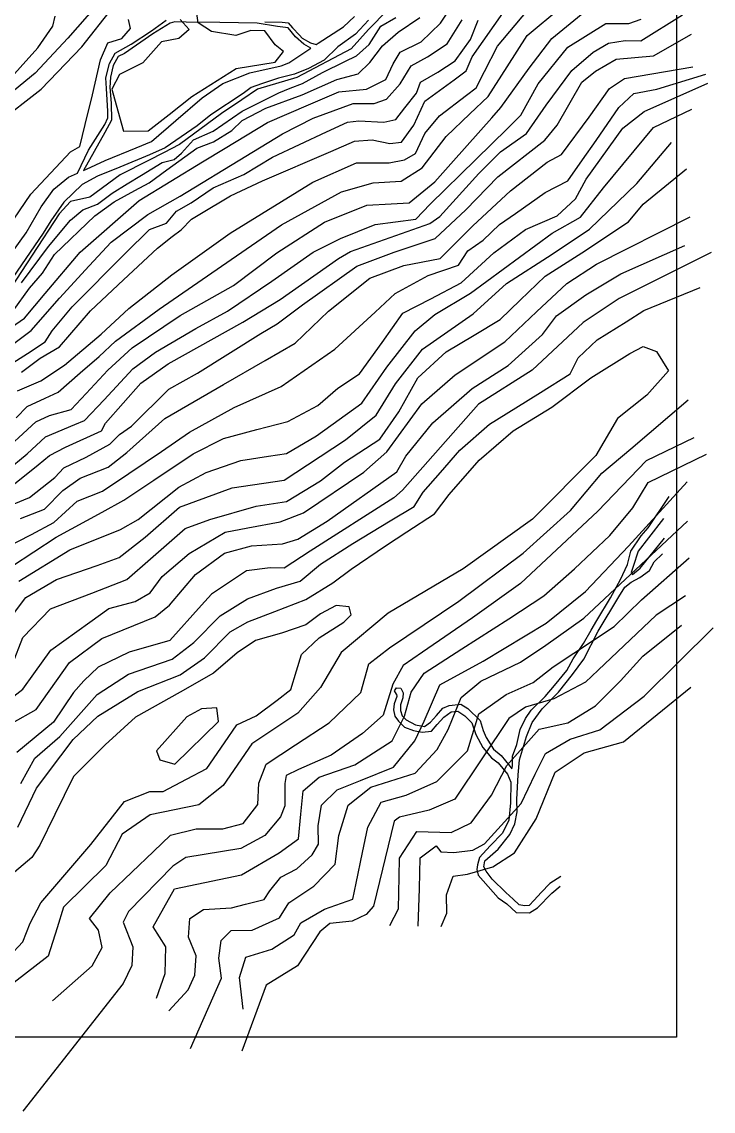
# Model space of a CAD drawing. Header units: inches. Extents: x -0.4 to 16.9, y -0.4 to 9.4.
# Drawn here: x 12.76 to 16.89, y -0.44 to 6.05 of the extents above; entities that cross this region are included whole.
import ezdxf

# ---------------------------------------------------------------- set-up
doc = ezdxf.new("R2010")
doc.units = ezdxf.units.IN
doc.header["$MEASUREMENT"] = 0
for name, color, linetype in [('road', 2, 'Continuous'), ('topo_major', 1, 'Continuous'), ('topo_minor', 250, 'Continuous'), ('water', 5, 'Continuous')]:
    doc.layers.add(name, color=color, linetype=linetype)
picture_1 = doc.add_image_def('image1.jpg', size_in_pixel=(1600, 900))
picture_2 = doc.add_image_def('image2.jpg', size_in_pixel=(1600, 900))

msp = doc.modelspace()

# ---------------------------------------------------------------- linework, layer by layer
at = {"layer": 'road'}
for p, q in [((13.2126, 6.1503), (13.0391, 5.9543)), ((13.1234, 5.9025), (13.3072, 6.1367)), ((13.0391, 5.9543), (12.8455, 5.7456)), ((12.8808, 5.6503), (13.1234, 5.9025)), ((12.8455, 5.7456), (12.6547, 5.5883)), ((12.4584, 5.3207), (12.8808, 5.6503)), ((16.4982, 3.0358), (16.6229, 3.2222)), ((16.5904, 3.092), (16.5002, 2.9755)), ((16.396, 2.8959), (16.4563, 2.9877)), ((16.4563, 2.9877), (16.4982, 3.0358)), ((16.5002, 2.9755), (16.4395, 2.8971)), ((16.4507, 2.7963), (16.5959, 2.975)), ((16.3751, 2.8172), (16.396, 2.8959)), ((16.4395, 2.8971), (16.4088, 2.8061)), ((16.5352, 2.8329), (16.584, 2.8802)), ((16.3329, 2.7283), (16.3751, 2.8172)), ((16.4088, 2.8061), (16.3973, 2.7694)), ((16.405, 2.7582), (16.4507, 2.7963)), ((16.5059, 2.7811), (16.5352, 2.8329)), ((16.2745, 2.6178), (16.3329, 2.7283)), ((16.3963, 2.7112), (16.4494, 2.7396)), ((16.3973, 2.7694), (16.405, 2.7582)), ((16.4494, 2.7396), (16.5059, 2.7811)), ((16.3244, 2.6251), (16.3588, 2.6825)), ((16.3588, 2.6825), (16.3963, 2.7112)), ((16.1921, 2.4827), (16.2745, 2.6178)), ((16.2014, 2.4203), (16.3244, 2.6251)), ((16.1592, 2.4259), (16.1921, 2.4827)), ((16.1129, 2.3461), (16.1592, 2.4259)), ((16.1142, 2.2536), (16.2014, 2.4203)), ((16.0513, 2.2549), (16.1129, 2.3461)), ((16.0128, 2.1849), (16.0513, 2.2549)), ((16.0471, 2.1621), (16.1142, 2.2536)), ((15.9398, 2.0967), (16.0128, 2.1849)), ((15.9641, 2.0567), (16.0471, 2.1621)), ((14.9858, 2.064), (14.9987, 2.0831)), ((14.9987, 2.0831), (15.0239, 2.0797)), ((15.0239, 2.0797), (15.0389, 2.0531)), ((15.8851, 2.0306), (15.9398, 2.0967)), ((14.9994, 2.0303), (14.9852, 1.987)), ((14.9987, 2.045), (14.9858, 2.064)), ((14.9987, 2.045), (14.9994, 2.0303)), ((15.0355, 2.0232), (15.0232, 1.9817)), ((15.0389, 2.0531), (15.0355, 2.0232)), ((15.8011, 1.9488), (15.8851, 2.0306)), ((15.867, 1.9573), (15.9641, 2.0567)), ((14.9852, 1.987), (14.9795, 1.9515)), ((14.9795, 1.9515), (14.9888, 1.9139)), ((15.0232, 1.9817), (15.0219, 1.947)), ((15.2362, 1.9178), (15.2739, 1.9605)), ((15.2739, 1.9605), (15.3125, 1.977)), ((15.3125, 1.977), (15.3812, 1.9858)), ((15.3812, 1.9858), (15.4227, 1.9593)), ((15.4227, 1.9593), (15.4969, 1.8872)), ((15.7674, 1.8999), (15.8011, 1.9488)), ((15.8072, 1.8761), (15.867, 1.9573)), ((14.9888, 1.9139), (15.0103, 1.8835)), ((15.0103, 1.8835), (15.0451, 1.8487)), ((15.0219, 1.947), (15.0321, 1.9158)), ((15.0321, 1.9158), (15.0559, 1.892)), ((15.0559, 1.892), (15.1117, 1.8614)), ((15.2009, 1.8777), (15.2362, 1.9178)), ((15.2417, 1.8636), (15.28, 1.9073)), ((15.28, 1.9073), (15.3233, 1.9402)), ((15.3233, 1.9402), (15.3638, 1.9438)), ((15.3638, 1.9438), (15.4064, 1.9147)), ((15.4064, 1.9147), (15.4483, 1.8736)), ((15.4969, 1.8872), (15.5153, 1.8274)), ((15.7357, 1.8344), (15.7674, 1.8999)), ((15.0451, 1.8487), (15.099, 1.8282)), ((15.099, 1.8282), (15.1516, 1.8182)), ((15.1117, 1.8614), (15.1648, 1.8525)), ((15.1516, 1.8182), (15.2069, 1.8239)), ((15.1648, 1.8525), (15.2009, 1.8777)), ((15.2069, 1.8239), (15.2417, 1.8636)), ((15.4483, 1.8736), (15.471, 1.8033)), ((15.5153, 1.8274), (15.5331, 1.7866)), ((15.7151, 1.7445), (15.7357, 1.8344)), ((15.7725, 1.7926), (15.8072, 1.8761)), ((15.471, 1.8033), (15.5127, 1.7263)), ((15.5331, 1.7866), (15.5769, 1.7167)), ((15.731, 1.6537), (15.7725, 1.7926)), ((15.5127, 1.7263), (15.564, 1.6651)), ((15.5769, 1.7167), (15.6215, 1.6784)), ((15.6904, 1.6745), (15.7151, 1.7445)), ((15.564, 1.6651), (15.6038, 1.6345)), ((15.6038, 1.6345), (15.6597, 1.5686)), ((15.6215, 1.6784), (15.6732, 1.6155)), ((15.6904, 1.6182), (15.6904, 1.6745)), ((15.7235, 1.563), (15.731, 1.6537)), ((15.6597, 1.5686), (15.6804, 1.5208)), ((15.6732, 1.6155), (15.6862, 1.5997)), ((15.6862, 1.5997), (15.6904, 1.6182)), ((15.7159, 1.4175), (15.7235, 1.563)), ((15.6804, 1.5208), (15.6779, 1.3975)), ((15.6779, 1.3975), (15.6684, 1.2943)), ((15.7177, 1.3442), (15.7159, 1.4175)), ((15.7034, 1.2717), (15.7177, 1.3442)), ((15.6684, 1.2943), (15.6294, 1.2156)), ((15.6734, 1.2081), (15.7034, 1.2717)), ((15.6294, 1.2156), (15.5569, 1.1403)), ((15.604, 1.12), (15.6734, 1.2081)), ((15.5569, 1.1403), (15.494, 1.0722)), ((15.5255, 1.051), (15.604, 1.12)), ((15.494, 1.0722), (15.4818, 1.0283)), ((15.5198, 1.0165), (15.5255, 1.051)), ((15.4818, 1.0283), (15.4781, 0.9994)), ((15.4781, 0.9994), (15.4856, 0.9666)), ((15.5337, 0.9891), (15.5198, 1.0165)), ((15.5678, 0.9414), (15.5337, 0.9891)), ((15.4856, 0.9666), (15.6051, 0.8315)), ((15.6507, 0.8636), (15.5678, 0.9414)), ((15.9118, 0.9163), (15.8608, 0.8617)), ((15.9788, 0.9585), (15.9118, 0.9163)), ((15.6947, 0.8224), (15.6507, 0.8636)), ((15.8608, 0.8617), (15.8188, 0.8168)), ((15.8384, 0.7711), (15.9235, 0.8593)), ((15.9235, 0.8593), (15.9749, 0.9002)), ((15.6051, 0.8315), (15.6556, 0.7956)), ((15.6556, 0.7956), (15.7118, 0.7439)), ((15.7304, 0.7889), (15.6947, 0.8224)), ((15.7617, 0.7823), (15.7304, 0.7889)), ((15.7901, 0.786), (15.7617, 0.7823)), ((15.8188, 0.8168), (15.7901, 0.786)), ((15.7118, 0.7439), (15.7903, 0.7412)), ((15.7903, 0.7412), (15.8384, 0.7711))]:
    msp.add_line(p, q, dxfattribs=at)
at = {"layer": 'topo_major'}
for points in [[(12.7622, 3.9642), (12.8743, 4.047), (12.9894, 4.1141), (13.1736, 4.3278), (13.3707, 4.5133), (13.5733, 4.7017), (13.6613, 4.7715), (13.7147, 4.8108), (13.7759, 4.8755), (13.8261, 4.9051), (14.0092, 5.0142), (14.1994, 5.1024), (14.606, 5.2785), (14.7481, 5.3401), (14.8541, 5.3485), (14.9581, 5.3252), (15.0291, 5.3339), (15.1024, 5.435), (15.1678, 5.5781), (15.3418, 5.7058), (15.4146, 5.7592), (15.4494, 5.8426), (15.6454, 6.1227)], [(12.6502, 5.6608), (12.8598, 5.8951), (12.9498, 6.0254), (12.9638, 6.0843)], [(12.6924, 3.2744), (12.8618, 3.4108), (12.931, 3.4664), (13.0262, 3.5165), (13.2397, 3.6146), (13.2632, 3.6594), (13.4747, 3.8982), (13.6382, 4.0137), (14.0823, 4.2604), (14.3051, 4.3972), (14.6521, 4.6415), (14.7239, 4.6827), (15.1966, 4.85), (15.2567, 4.8918), (15.4886, 5.1477), (15.6175, 5.2758), (15.7733, 5.3847), (15.8911, 5.5549), (16.0425, 5.7611), (16.1708, 5.8704), (16.2619, 5.9231), (16.3608, 5.9406), (16.4541, 5.9384), (16.7034, 6.0921)], [(12.7628, 4.4964), (12.9235, 4.7126), (13.0546, 4.8684), (13.1297, 4.9311), (13.2157, 4.9639), (13.3044, 5.0307), (13.3924, 5.0846), (13.4787, 5.1375), (13.6019, 5.2129), (13.6724, 5.2309), (13.7166, 5.2687), (13.7881, 5.3479), (13.9063, 5.3988), (14.0793, 5.5187), (14.2973, 5.6287), (14.3648, 5.6562), (14.4389, 5.6825), (14.5574, 5.7491), (14.6903, 5.8147), (14.7599, 5.849), (14.8345, 5.9158), (14.9052, 6.0253), (14.9936, 6.0775)], [(12.7473, 2.7175), (13.0517, 2.9051), (13.3525, 3.0253), (13.4591, 3.085), (13.7003, 3.2785), (13.8629, 3.3661), (14.0703, 3.4373), (14.2356, 3.4625), (14.3423, 3.4788), (14.5206, 3.5834), (14.7924, 3.7779), (14.941, 3.9921), (15.1092, 4.2093), (15.2273, 4.3065), (15.4399, 4.4333), (15.9267, 4.7919), (16.0948, 4.887), (16.2319, 5.0614), (16.5297, 5.4212), (16.7596, 5.5309)], [(16.8736, 4.6765), (16.3263, 4.4031), (16.1114, 4.2589), (15.8069, 3.9756), (15.4869, 3.7726), (15.0337, 3.26), (14.983, 3.2135), (14.484, 2.8965), (14.3285, 2.7953), (14.2463, 2.7978), (14.1052, 2.7794), (13.8951, 2.6406), (13.8355, 2.5745), (13.6472, 2.3651), (13.4055, 2.2941), (13.2192, 2.2048), (13.1341, 2.1246), (13.074, 2.054), (12.9542, 1.8773), (12.7354, 1.6974)], [(16.7714, 3.5721), (16.4867, 3.4344), (16.199, 3.1348), (15.7371, 2.7037), (15.4509, 2.4989), (15.1526, 2.2948), (15.0385, 2.2144), (14.9771, 2.1034), (14.9179, 1.9198), (14.7965, 1.8103), (14.6082, 1.6814), (14.4138, 1.5956), (14.3409, 1.5592), (14.3337, 1.5125), (14.3337, 1.3786), (14.3079, 1.3133), (14.2133, 1.2029), (14.071, 1.1253), (13.7426, 1.0711), (13.665, 1.0194), (13.4009, 0.7488), (13.3698, 0.6865), (13.4269, 0.5387), (13.4213, 0.427), (13.3686, 0.3198), (12.772, -0.4406)], [(16.7213, 2.6308), (16.5464, 2.515), (16.2007, 2.1885), (16.1241, 2.1162), (15.9356, 2.0159), (15.7668, 1.9672), (15.6679, 1.8997), (15.3463, 1.418), (15.1929, 1.3534), (15.0167, 1.3108), (14.9849, 1.2869), (14.8607, 0.7806), (14.8166, 0.7314), (14.7349, 0.691), (14.6017, 0.6775), (14.5406, 0.6284), (14.4075, 0.4263), (14.2207, 0.3101), (14.0757, -0.0824)]]:
    msp.add_lwpolyline(points, dxfattribs=at)
at = {"layer": 'topo_minor'}
for p, q in [((15.2603, 6.0438), (15.3474, 6.1749)), ((13.8168, 6.0442), (13.8031, 6.1401)), ((14.9468, 6.123), (14.8307, 6.0051)), ((15.6012, 5.9057), (15.7798, 6.1174)), ((15.778, 5.9686), (15.9782, 6.1365)), ((15.9252, 5.9523), (16.1201, 6.1131)), ((13.4122, 6.012), (13.4006, 6.0645)), ((13.7092, 6.0648), (13.7618, 6.0045)), ((13.8956, 5.9929), (13.8168, 6.0442)), ((15.0089, 5.9891), (15.138, 6.0758)), ((15.1446, 5.9317), (15.2603, 6.0438)), ((15.3002, 5.9204), (15.3891, 6.0626)), ((15.4386, 5.946), (15.4859, 6.06)), ((16.02, 5.9007), (16.2452, 6.0415)), ((16.2452, 6.0415), (16.3823, 6.0402)), ((16.3823, 6.0402), (16.4567, 6.0663)), ((13.3607, 5.9521), (13.4122, 6.012)), ((13.7618, 6.0045), (13.7009, 5.9513)), ((14.0412, 5.9689), (13.8956, 5.9929)), ((14.1303, 5.9997), (14.0412, 5.9689)), ((14.2142, 5.9963), (14.1303, 5.9997)), ((14.2761, 5.9139), (14.2142, 5.9963)), ((14.8307, 6.0051), (14.7281, 5.89)), ((14.9152, 5.9082), (15.0089, 5.9891)), ((16.5301, 5.8481), (16.7568, 5.977)), ((13.234, 5.8253), (13.2787, 5.9257)), ((13.2787, 5.9257), (13.3607, 5.9521)), ((13.5975, 5.9316), (13.4866, 5.8072)), ((13.7009, 5.9513), (13.5975, 5.9316)), ((14.3255, 5.8748), (14.2761, 5.9139)), ((14.8392, 5.8078), (14.9152, 5.9082)), ((15.0205, 5.8697), (15.1446, 5.9317)), ((15.1823, 5.8415), (15.3002, 5.9204)), ((15.3471, 5.8192), (15.4386, 5.946)), ((15.6578, 5.782), (15.778, 5.9686)), ((15.789, 5.7743), (15.9252, 5.9523)), ((14.2742, 5.8098), (14.3255, 5.8748)), ((14.7281, 5.89), (14.4047, 5.72)), ((14.9776, 5.8005), (15.0205, 5.8697)), ((15.5227, 5.7545), (15.6012, 5.9057)), ((15.8428, 5.6808), (16.02, 5.9007)), ((16.3075, 5.8288), (16.5301, 5.8481)), ((13.186, 5.616), (13.234, 5.8253)), ((13.4866, 5.8072), (13.3468, 5.7373)), ((14.0429, 5.7721), (14.2742, 5.8098)), ((14.7691, 5.7412), (14.8392, 5.8078)), ((14.9339, 5.7075), (14.9776, 5.8005)), ((15.0198, 5.6816), (15.0853, 5.7877)), ((15.0853, 5.7877), (15.1823, 5.8415)), ((15.245, 5.7507), (15.3471, 5.8192)), ((15.545, 5.6067), (15.6578, 5.782)), ((16.1843, 5.7569), (16.3075, 5.8288)), ((16.3573, 5.7132), (16.7641, 5.782)), ((13.3468, 5.7373), (13.3025, 5.6505)), ((13.7791, 5.605), (14.0429, 5.7721)), ((14.4047, 5.72), (14.1701, 5.65)), ((14.6428, 5.7073), (14.7691, 5.7412)), ((15.141, 5.6909), (15.245, 5.7507)), ((15.4728, 5.6582), (15.5227, 5.7545)), ((15.6195, 5.5395), (15.789, 5.7743)), ((16.1038, 5.6923), (16.1843, 5.7569)), ((16.2684, 5.6532), (16.3573, 5.7132)), ((13.3025, 5.6505), (13.3374, 5.5213)), ((14.1701, 5.65), (14.0755, 5.5865)), ((14.4359, 5.615), (14.6428, 5.7073)), ((14.6552, 5.6332), (14.82, 5.6487)), ((14.82, 5.6487), (14.9339, 5.7075)), ((14.9384, 5.5896), (15.0198, 5.6816)), ((15.1176, 5.6248), (15.141, 5.6909)), ((15.4151, 5.6141), (15.4728, 5.6582)), ((15.7396, 5.4954), (15.8428, 5.6808)), ((15.9567, 5.4353), (16.1038, 5.6923)), ((16.1472, 5.4822), (16.2684, 5.6532)), ((13.1425, 5.4385), (13.186, 5.616)), ((13.6433, 5.4991), (13.7791, 5.605)), ((14.0755, 5.5865), (13.9552, 5.5056)), ((14.2198, 5.5363), (14.4359, 5.615)), ((14.4744, 5.5557), (14.6552, 5.6332)), ((14.8658, 5.5648), (14.9384, 5.5896)), ((15.0485, 5.5381), (15.1176, 5.6248)), ((15.2552, 5.4917), (15.4151, 5.6141)), ((15.4356, 5.5018), (15.545, 5.6067)), ((13.3374, 5.5213), (13.3702, 5.3998)), ((14.0788, 5.463), (14.2198, 5.5363)), ((14.2294, 5.4507), (14.4744, 5.5557)), ((14.5012, 5.4764), (14.7401, 5.5648)), ((14.7401, 5.5648), (14.8658, 5.5648)), ((14.9937, 5.4692), (15.0485, 5.5381)), ((15.5662, 5.4795), (15.6195, 5.5395)), ((13.5186, 5.4017), (13.6433, 5.4991)), ((13.9552, 5.5056), (13.7057, 5.3199)), ((14.0159, 5.4036), (14.0788, 5.463)), ((14.3181, 5.3831), (14.5012, 5.4764)), ((14.5818, 5.3946), (14.707, 5.4533)), ((14.707, 5.4533), (14.7742, 5.4614)), ((14.7742, 5.4614), (14.9231, 5.4535)), ((14.9231, 5.4535), (14.9937, 5.4692)), ((15.1677, 5.3855), (15.2552, 5.4917)), ((15.2946, 5.3666), (15.4356, 5.5018)), ((15.3372, 5.2219), (15.5662, 5.4795)), ((15.6604, 5.4158), (15.7396, 5.4954)), ((15.9823, 5.2605), (16.1472, 5.4822)), ((13.1104, 5.3076), (13.1425, 5.4385)), ((13.3702, 5.3998), (13.5186, 5.4017)), ((13.9076, 5.3361), (14.0159, 5.4036)), ((13.978, 5.2981), (14.2294, 5.4507)), ((14.2598, 5.2436), (14.5818, 5.3946)), ((15.472, 5.231), (15.6604, 5.4158)), ((15.8832, 5.3456), (15.9567, 5.4353)), ((13.8085, 5.2988), (13.9076, 5.3361)), ((14.0996, 5.2495), (14.3181, 5.3831)), ((15.1126, 5.2663), (15.1677, 5.3855)), ((15.1523, 5.1803), (15.2946, 5.3666)), ((15.6022, 5.1282), (15.8832, 5.3456)), ((12.8188, 5.023), (13.0557, 5.2757)), ((13.0557, 5.2757), (13.1104, 5.3076)), ((13.6096, 5.2708), (13.5204, 5.2253)), ((13.7057, 5.3199), (13.6096, 5.2708)), ((13.6285, 5.1696), (13.8085, 5.2988)), ((13.8422, 5.2157), (13.978, 5.2981)), ((15.0455, 5.2276), (15.1126, 5.2663)), ((15.8962, 5.2153), (15.9823, 5.2605)), ((13.5204, 5.2253), (13.3514, 5.139)), ((13.4652, 4.9869), (13.8422, 5.2157)), ((13.7097, 5.0112), (14.0996, 5.2495)), ((14.0879, 5.1406), (14.2598, 5.2436)), ((14.4987, 5.0953), (14.7601, 5.2116)), ((14.7601, 5.2116), (14.9545, 5.2097)), ((14.9545, 5.2097), (15.0455, 5.2276)), ((15.1994, 4.9636), (15.472, 5.231)), ((15.2261, 5.0973), (15.3372, 5.2219)), ((15.6776, 5.0443), (15.8962, 5.2153)), ((13.3514, 5.139), (13.1704, 5.0058)), ((13.5233, 5.0921), (13.6285, 5.1696)), ((13.9052, 5.061), (14.0879, 5.1406)), ((15.0256, 5.1021), (15.1523, 5.1803)), ((13.4379, 5.0453), (13.5233, 5.0921)), ((14.0069, 4.7914), (14.4987, 5.0953)), ((14.6697, 5.0387), (14.8591, 5.0907)), ((14.8591, 5.0907), (15.0256, 5.1021)), ((15.073, 4.9718), (15.2261, 5.0973)), ((15.4123, 4.93), (15.6022, 5.1282)), ((12.646, 4.7694), (12.8188, 5.023)), ((13.1704, 5.0058), (13.0557, 4.9796)), ((13.3147, 4.978), (13.4379, 5.0453)), ((13.5161, 4.9035), (13.7097, 5.0112)), ((13.7749, 4.9729), (13.9052, 5.061)), ((14.3127, 4.8403), (14.6697, 5.0387)), ((15.4527, 4.8345), (15.6776, 5.0443)), ((13.0557, 4.9796), (12.9885, 4.9059)), ((13.1136, 4.6778), (13.4652, 4.9869)), ((13.2008, 4.8944), (13.3147, 4.978)), ((13.6877, 4.9231), (13.7749, 4.9729)), ((14.5691, 4.8577), (14.822, 4.9577)), ((14.822, 4.9577), (14.9667, 4.9658)), ((14.9667, 4.9658), (15.073, 4.9718)), ((15.1138, 4.8755), (15.1994, 4.9636)), ((12.9885, 4.9059), (12.8265, 4.6599)), ((12.9604, 4.6647), (13.2008, 4.8944)), ((13.2972, 4.7387), (13.5161, 4.9035)), ((13.6279, 4.8509), (13.6877, 4.9231)), ((14.8718, 4.8434), (15.1138, 4.8755)), ((15.2279, 4.7588), (15.4123, 4.93)), ((13.3837, 4.6716), (13.5252, 4.814)), ((13.5252, 4.814), (13.6279, 4.8509)), ((13.9553, 4.5946), (14.3127, 4.8403)), ((14.2855, 4.6752), (14.5691, 4.8577)), ((14.665, 4.7607), (14.8718, 4.8434)), ((15.2589, 4.6409), (15.4527, 4.8345)), ((13.6588, 4.5426), (14.0069, 4.7914)), ((14.5021, 4.6793), (14.665, 4.7607)), ((14.9843, 4.6792), (15.2279, 4.7588)), ((12.905, 4.4314), (13.1136, 4.6778)), ((13.1661, 4.5971), (13.2972, 4.7387)), ((14.0268, 4.4787), (14.2855, 4.6752)), ((14.2544, 4.5051), (14.5021, 4.6793)), ((14.7625, 4.5944), (14.9843, 4.6792)), ((12.8265, 4.6599), (12.6988, 4.4661)), ((12.8879, 4.5525), (12.9604, 4.6647)), ((13.0655, 4.3517), (13.3837, 4.6716)), ((15.0426, 4.5988), (15.2589, 4.6409)), ((12.8112, 4.4641), (12.8879, 4.5525)), ((12.989, 4.4038), (13.1661, 4.5971)), ((13.5837, 4.339), (13.9553, 4.5946)), ((14.4382, 4.3639), (14.7625, 4.5944)), ((14.8404, 4.523), (15.0426, 4.5988)), ((13.4035, 4.3423), (13.6588, 4.5426)), ((13.9913, 4.3273), (14.2544, 4.5051)), ((14.5932, 4.3266), (14.8404, 4.523)), ((12.713, 4.3284), (12.8112, 4.4641)), ((12.7815, 4.2856), (12.905, 4.4314)), ((13.7081, 4.3013), (14.0268, 4.4787)), ((12.821, 4.2109), (12.989, 4.4038)), ((12.9457, 4.2103), (13.0655, 4.3517)), ((14.288, 4.2507), (14.4382, 4.3639)), ((12.5537, 4.129), (12.7815, 4.2856)), ((13.2378, 4.189), (13.4035, 4.3423)), ((13.324, 4.1486), (13.5837, 4.339)), ((13.4224, 4.1092), (13.7081, 4.3013)), ((13.8025, 4.2228), (13.9913, 4.3273)), ((14.3951, 4.1361), (14.5932, 4.3266)), ((13.5621, 4.0831), (13.8025, 4.2228)), ((14.1904, 4.1929), (14.288, 4.2507)), ((12.6862, 4.1093), (12.821, 4.2109)), ((12.9038, 4.1432), (12.9457, 4.2103)), ((13.0202, 4.0047), (13.2378, 4.189)), ((13.8123, 3.9579), (14.1904, 4.1929)), ((12.798, 4.0751), (12.9038, 4.1432)), ((13.2262, 4.0564), (13.324, 4.1486)), ((13.2778, 3.975), (13.4224, 4.1092)), ((14.2153, 4.0324), (14.3951, 4.1361)), ((12.6409, 3.9741), (12.798, 4.0751)), ((13.1135, 3.959), (13.2262, 4.0564)), ((13.4265, 3.9825), (13.5621, 4.0831)), ((13.9679, 3.8898), (14.2153, 4.0324)), ((12.8783, 3.9125), (13.0202, 4.0047)), ((13.1481, 3.8355), (13.2778, 3.975)), ((13.2561, 3.7979), (13.4265, 3.9825)), ((12.7388, 3.8511), (12.8783, 3.9125)), ((12.9807, 3.8443), (13.1135, 3.959)), ((13.6414, 3.8617), (13.8123, 3.9579)), ((12.9034, 3.8083), (12.9807, 3.8443)), ((13.0595, 3.7403), (13.1481, 3.8355)), ((13.4185, 3.6414), (13.6414, 3.8617)), ((13.6175, 3.6877), (13.9679, 3.8898)), ((12.7976, 3.7589), (12.9034, 3.8083)), ((13.1389, 3.6755), (13.2561, 3.7979)), ((12.7316, 3.6919), (12.7976, 3.7589)), ((12.8489, 3.6679), (12.9307, 3.7055)), ((12.9307, 3.7055), (13.0595, 3.7403)), ((12.6168, 3.4547), (12.8489, 3.6679)), ((12.9056, 3.5781), (13.0801, 3.6509)), ((13.0801, 3.6509), (13.1389, 3.6755)), ((13.3475, 3.5914), (13.4185, 3.6414)), ((13.3913, 3.4841), (13.6175, 3.6877)), ((12.7976, 3.4773), (12.9056, 3.5781)), ((13.2894, 3.5334), (13.3475, 3.5914)), ((13.1482, 3.4562), (13.2894, 3.5334)), ((12.6721, 3.3743), (12.7976, 3.4773)), ((13.0156, 3.3924), (13.1482, 3.4562)), ((13.2794, 3.3962), (13.3913, 3.4841)), ((16.4987, 3.3064), (16.8471, 3.4744)), ((12.9623, 3.3359), (13.0156, 3.3924)), ((13.1136, 3.3324), (13.2794, 3.3962)), ((12.8107, 3.2162), (12.9623, 3.3359)), ((13.0097, 3.2585), (13.1136, 3.3324)), ((12.9011, 3.1478), (13.0097, 3.2585)), ((16.3806, 2.9265), (16.7316, 3.3091)), ((16.4074, 3.1551), (16.4987, 3.3064)), ((12.6609, 3.1545), (12.8107, 3.2162)), ((12.7576, 3.0921), (12.9011, 3.1478)), ((16.2705, 2.9895), (16.4074, 3.1551)), ((16.1153, 2.4972), (16.7334, 3.076)), ((16.0589, 2.7917), (16.2705, 2.9895)), ((16.1257, 2.657), (16.3806, 2.9265)), ((16.4582, 2.6062), (16.7426, 2.8565)), ((15.8773, 2.6312), (16.0589, 2.7917)), ((15.6674, 2.4941), (15.8773, 2.6312)), ((15.891, 2.467), (16.1257, 2.657)), ((16.296, 2.4474), (16.4582, 2.6062)), ((15.3884, 2.3142), (15.6674, 2.4941)), ((15.5152, 2.2409), (15.891, 2.467)), ((15.8893, 2.3371), (16.1153, 2.4972)), ((15.9323, 2.2077), (16.296, 2.4474)), ((16.4669, 2.2706), (16.6972, 2.4548)), ((16.4752, 2.0334), (16.8862, 2.4389)), ((15.7384, 2.2355), (15.8893, 2.3371)), ((15.1629, 2.1689), (15.3884, 2.3142)), ((15.256, 2.1002), (15.5152, 2.2409)), ((15.5001, 2.1228), (15.7384, 2.2355)), ((15.8129, 2.1138), (15.9323, 2.2077)), ((16.333, 2.1243), (16.4669, 2.2706)), ((15.0853, 2.0555), (15.1629, 2.1689)), ((15.1629, 1.8832), (15.256, 2.1002)), ((15.3841, 2.0244), (15.5001, 2.1228)), ((15.6515, 2.0434), (15.8129, 2.1138)), ((16.1842, 1.9757), (16.333, 2.1243)), ((16.3505, 1.7595), (16.7522, 2.0856)), ((15.0465, 1.9139), (15.0853, 2.0555)), ((15.3073, 1.8343), (15.3841, 2.0244)), ((15.4887, 1.928), (15.6515, 2.0434)), ((16.2105, 1.8317), (16.4752, 2.0334)), ((16.0193, 1.8731), (16.1842, 1.9757)), ((14.973, 1.7663), (15.0465, 1.9139)), ((15.1068, 1.7673), (15.1629, 1.8832)), ((15.4213, 1.7076), (15.4887, 1.928)), ((15.2408, 1.7141), (15.3073, 1.8343)), ((15.6561, 1.62), (15.849, 1.8353)), ((15.849, 1.8353), (16.0193, 1.8731)), ((16.0332, 1.7771), (16.2105, 1.8317)), ((14.7497, 1.6239), (14.973, 1.7663)), ((14.9798, 1.6088), (15.1068, 1.7673)), ((15.8858, 1.691), (16.0332, 1.7771)), ((16.1178, 1.6958), (16.3505, 1.7595)), ((15.1094, 1.5733), (15.2408, 1.7141)), ((15.2396, 1.5234), (15.4213, 1.7076)), ((15.8258, 1.5672), (15.8858, 1.691)), ((15.9437, 1.5804), (16.1178, 1.6958)), ((14.5382, 1.5503), (14.7497, 1.6239)), ((14.7832, 1.5303), (14.9798, 1.6088)), ((14.845, 1.4895), (15.1094, 1.5733)), ((15.5644, 1.4421), (15.6561, 1.62)), ((15.7413, 1.3927), (15.8258, 1.5672)), ((15.8315, 1.3026), (15.9437, 1.5804)), ((14.4424, 1.4685), (14.5382, 1.5503)), ((14.6445, 1.4748), (14.7832, 1.5303)), ((15.0553, 1.443), (15.2396, 1.5234)), ((14.429, 1.3296), (14.4424, 1.4685)), ((14.5505, 1.384), (14.6445, 1.4748)), ((14.7106, 1.3827), (14.845, 1.4895)), ((14.9073, 1.4015), (15.0553, 1.443)), ((15.443, 1.2777), (15.5644, 1.4421)), ((14.5322, 1.2595), (14.5505, 1.384)), ((14.6552, 1.2014), (14.7106, 1.3827)), ((14.8269, 1.2511), (14.9073, 1.4015)), ((15.5226, 1.1525), (15.7413, 1.3927)), ((14.4147, 1.1824), (14.429, 1.3296)), ((15.7025, 1.0982), (15.8315, 1.3026)), ((14.5334, 1.1508), (14.5322, 1.2595)), ((14.7956, 1.101), (14.8269, 1.2511)), ((15.3243, 1.2211), (15.443, 1.2777)), ((14.2996, 1.0982), (14.4147, 1.1824)), ((14.6323, 1.0318), (14.6552, 1.2014)), ((15.0156, 1.0673), (15.1193, 1.2265)), ((15.1193, 1.2265), (15.3243, 1.2211)), ((14.4966, 1.0865), (14.5334, 1.1508)), ((15.1403, 1.0693), (15.2351, 1.1406)), ((15.2351, 1.1406), (15.2617, 1.1052)), ((15.2617, 1.1052), (15.3406, 1.1015)), ((15.3406, 1.1015), (15.4528, 1.1151)), ((15.4528, 1.1151), (15.5226, 1.1525)), ((14.0746, 0.9684), (14.2996, 1.0982)), ((14.4047, 1.0038), (14.4966, 1.0865)), ((14.7576, 0.9177), (14.7956, 1.101)), ((15.0136, 0.9561), (15.0156, 1.0673)), ((15.1348, 0.8874), (15.1403, 1.0693)), ((15.572, 1.0158), (15.7025, 1.0982)), ((14.3097, 0.9548), (14.4047, 1.0038)), ((14.505, 0.9008), (14.6323, 1.0318)), ((15.421, 0.9713), (15.572, 1.0158)), ((13.6746, 0.8853), (13.8569, 0.9232)), ((13.8569, 0.9232), (14.0746, 0.9684)), ((14.2443, 0.8734), (14.3097, 0.9548)), ((14.7382, 0.8238), (14.7576, 0.9177)), ((15.0103, 0.7663), (15.0136, 0.9561)), ((15.2957, 0.8478), (15.3352, 0.9593)), ((15.3352, 0.9593), (15.421, 0.9713)), ((13.5473, 0.6581), (13.6746, 0.8853)), ((14.2098, 0.8206), (14.2443, 0.8734)), ((14.357, 0.8005), (14.505, 0.9008)), ((15.128, 0.6614), (15.1348, 0.8874)), ((15.2974, 0.7398), (15.2957, 0.8478)), ((14.015, 0.7711), (14.0991, 0.7925)), ((14.0991, 0.7925), (14.2098, 0.8206)), ((14.3004, 0.7123), (14.357, 0.8005)), ((14.5698, 0.7639), (14.7382, 0.8238)), ((13.7659, 0.707), (13.8484, 0.7619)), ((13.8484, 0.7619), (14.015, 0.7711)), ((14.4282, 0.6824), (14.5698, 0.7639)), ((14.9581, 0.6655), (15.0103, 0.7663)), ((15.2648, 0.6592), (15.2974, 0.7398)), ((13.6227, 0.5384), (13.5473, 0.6581)), ((13.7593, 0.5969), (13.7659, 0.707)), ((14.1374, 0.6387), (14.3004, 0.7123)), ((14.3878, 0.6114), (14.4282, 0.6824)), ((13.8035, 0.4857), (13.7593, 0.5969)), ((13.9541, 0.5776), (14.0121, 0.6371)), ((14.0121, 0.6371), (14.1374, 0.6387)), ((14.2555, 0.5243), (14.3878, 0.6114)), ((13.6198, 0.3803), (13.6227, 0.5384)), ((13.9384, 0.4711), (13.9541, 0.5776)), ((14.1005, 0.4775), (14.2555, 0.5243)), ((13.7958, 0.37), (13.8035, 0.4857)), ((13.9556, 0.3521), (13.9384, 0.4711)), ((14.0634, 0.3566), (14.1005, 0.4775)), ((13.568, 0.234), (13.6198, 0.3803)), ((13.7562, 0.2833), (13.7958, 0.37)), ((13.7704, -0.0662), (13.9556, 0.3521)), ((14.0844, 0.1679), (14.0634, 0.3566)), ((13.6413, 0.1574), (13.7562, 0.2833))]:
    msp.add_line(p, q, dxfattribs=at)
for points in [[(12.6635, 2.9136), (12.8222, 2.9969), (12.955, 3.0665), (13.095, 3.1937), (13.2458, 3.2532), (13.4031, 3.3593), (13.597, 3.4902), (13.7648, 3.6066), (14.0317, 3.7537), (14.3111, 3.877), (14.6316, 4.1008), (14.8706, 4.3209), (14.9913, 4.432), (15.1862, 4.5399), (15.3686, 4.6015), (15.4236, 4.686), (15.5148, 4.7489), (15.6127, 4.8441), (15.7069, 4.9097), (15.8843, 5.0332), (16.0204, 5.1033), (16.1079, 5.2283), (16.1888, 5.344), (16.3232, 5.5395), (16.4135, 5.6244), (16.5498, 5.65), (16.8425, 5.7389)], [(12.7028, 2.8061), (12.9689, 2.9799), (13.2432, 3.1292), (13.3729, 3.1998), (13.5514, 3.3195), (13.7862, 3.4769), (13.9678, 3.5675), (14.1668, 3.6208), (14.3501, 3.6699), (14.5299, 3.7643), (14.6489, 3.8689), (14.7784, 3.9531), (14.912, 4.14), (15.0364, 4.314), (15.204, 4.401), (15.3845, 4.4946), (15.5781, 4.6746), (15.7677, 4.8126), (15.9552, 4.895), (16.0644, 4.9958), (16.1283, 5.1132), (16.3468, 5.4179), (16.4748, 5.517), (16.8549, 5.6862)], [(12.6854, 2.4839), (12.7883, 2.6205), (12.9721, 2.7271), (13.2132, 2.812), (13.3449, 2.8584), (13.5007, 2.9798), (13.7054, 3.1582), (14.0179, 3.2734), (14.3295, 3.3204), (14.4685, 3.4117), (14.695, 3.5603), (14.8774, 3.7061), (14.992, 3.894), (15.1527, 4.1007), (15.455, 4.3113), (15.6546, 4.4908), (15.9261, 4.6663), (16.1488, 4.815), (16.4312, 5.0882), (16.638, 5.331)], [(12.7086, 2.2231), (12.7713, 2.3827), (12.9353, 2.5526), (13.1821, 2.647), (13.3917, 2.7271), (13.5324, 2.8509), (13.7387, 3.0324), (13.8858, 3.0853), (14.1625, 3.164), (14.3422, 3.1926), (14.5449, 3.3149), (14.6883, 3.4276), (14.8987, 3.5643), (15.0118, 3.727), (15.1248, 3.9288), (15.2942, 4.0849), (15.4606, 4.1845), (15.6164, 4.2778), (15.7363, 4.3926), (15.8842, 4.535), (16.1027, 4.6748), (16.3819, 4.8585), (16.4688, 4.9646), (16.7277, 5.175)], [(12.6455, 1.9764), (12.7712, 2.0748), (12.8362, 2.1658), (12.9372, 2.3071), (13.1708, 2.4741), (13.2832, 2.5545), (13.4408, 2.5976), (13.5302, 2.6479), (13.601, 2.7465), (13.763, 2.8824), (13.9772, 3.0089), (14.1129, 3.0347), (14.3049, 3.0712), (14.4449, 3.1242), (14.8046, 3.3672), (14.9411, 3.4886), (15.1503, 3.7741), (15.3477, 3.9475), (15.6439, 4.1448), (15.8332, 4.3222), (16.0129, 4.4907), (16.1899, 4.6074), (16.7495, 4.8888)], [(12.7097, 1.8738), (12.8507, 1.9533), (13.0502, 2.234), (13.2415, 2.3759), (13.5603, 2.5062), (13.6444, 2.5748), (13.801, 2.7575), (13.9722, 2.885), (14.1347, 2.9285), (14.3186, 2.9401), (14.4096, 2.9691), (14.586, 3.0745), (14.9997, 3.3698), (15.0544, 3.4627), (15.215, 3.6619), (15.4484, 3.866), (15.6643, 4.003), (15.8687, 4.1869), (15.9528, 4.2984), (16.1275, 4.4246), (16.3365, 4.5492), (16.7178, 4.7178)], [(12.7592, 1.5118), (12.8429, 1.6628), (12.9922, 1.7929), (13.2133, 2.0419), (13.4, 2.1644), (13.6618, 2.2534), (13.7909, 2.3526), (13.9482, 2.5116), (14.1108, 2.6129), (14.2838, 2.6758), (14.4244, 2.7188), (14.5453, 2.8186), (14.738, 2.9429), (14.9616, 3.0769), (15.1045, 3.1626), (15.1581, 3.2476), (15.2605, 3.3655), (15.3756, 3.4977), (15.5533, 3.6528), (15.7088, 3.7499), (15.8558, 3.8417), (16.034, 3.953), (16.0809, 4.0493), (16.194, 4.1566), (16.3664, 4.2639), (16.4727, 4.3301), (16.8093, 4.4675)], [(12.7417, 1.2513), (12.8527, 1.4848), (12.9976, 1.6761), (13.0714, 1.7735), (13.2178, 1.913), (13.4564, 2.0607), (13.7079, 2.1592), (13.8548, 2.2609), (14.0065, 2.4155), (14.1125, 2.4758), (14.274, 2.5378), (14.457, 2.608), (14.6184, 2.7074), (14.7281, 2.7887), (14.9335, 2.9279), (15.0596, 3.0109), (15.224, 3.1191), (15.3119, 3.2341), (15.4914, 3.4391), (15.6942, 3.6128), (15.9235, 3.755), (16.1566, 3.9295), (16.3883, 4.0744), (16.4683, 4.1159), (16.5473, 4.0868), (16.6188, 3.9705), (16.4912, 3.8271), (16.3157, 3.6863), (16.1873, 3.4666), (15.8085, 3.0882), (15.3957, 2.7905), (14.9489, 2.5269), (14.668, 2.293), (14.5446, 2.0847), (14.4096, 1.9315), (14.1363, 1.748), (13.9655, 1.5005), (13.8203, 1.3853), (13.53, 1.3256), (13.3634, 1.2104), (13.2652, 1.0227), (13.0133, 0.7752), (12.9748, 0.6515), (12.9224, 0.4828), (12.7186, 0.3272)], [(12.9478, 0.2165), (13.1841, 0.4258), (13.2432, 0.5359), (13.2217, 0.6378), (13.168, 0.7076), (13.2916, 0.8606), (13.5494, 1.1075), (13.6508, 1.2045), (13.8046, 1.2417), (13.9631, 1.2417), (14.0839, 1.2739), (14.1726, 1.3866), (14.1784, 1.5137), (14.2215, 1.6267), (14.3965, 1.7423), (14.5964, 1.8745), (14.7864, 2.0553), (14.834, 2.2248), (14.9576, 2.3212), (15.3699, 2.5996), (15.7535, 2.8838), (16.0364, 3.1393), (16.2213, 3.3621), (16.3954, 3.5061), (16.7359, 3.7975)], [(14.4318, 2.2805), (14.5366, 2.3805), (14.6844, 2.4742), (14.7284, 2.5164), (14.7153, 2.5645), (14.6386, 2.5722), (14.5444, 2.5226), (14.4573, 2.4574), (14.313, 2.4075), (14.1574, 2.3638), (14.0493, 2.2901), (13.9079, 2.1701), (13.7081, 2.0574), (13.4421, 1.9072), (13.261, 1.7431), (13.0727, 1.5534), (12.9621, 1.327), (12.8728, 1.144), (12.824, 1.0717), (12.5772, 0.863)], [(12.6887, 0.4805), (12.7719, 0.5685), (12.815, 0.6805), (12.8791, 0.8004), (13.1757, 1.1486), (13.3768, 1.4049), (13.5281, 1.4653), (13.6077, 1.4653), (13.7461, 1.5384), (13.8683, 1.6019), (13.9729, 1.7548), (14.046, 1.8616), (14.1615, 1.9152), (14.2864, 2.0095), (14.3689, 2.073), (14.4021, 2.1828), (14.4316, 2.2803)]]:
    msp.add_lwpolyline(points, dxfattribs=at)
msp.add_lwpolyline([(13.5674, 1.7078), (13.5881, 1.653), (13.6769, 1.6282), (13.9381, 1.881), (13.9266, 1.9625), (13.8362, 1.9579), (13.7482, 1.9092)], close=True, dxfattribs=at)
at = {"layer": 'water'}
for p, q in [((13.5384, 5.9973), (13.6255, 6.061)), ((13.6499, 6.0427), (13.5462, 5.9801)), ((13.6772, 6.0506), (13.6499, 6.0427)), ((13.7445, 6.0494), (13.6772, 6.0506)), ((13.9463, 6.0459), (13.7445, 6.0494)), ((14.167, 6.0437), (13.9463, 6.0459)), ((14.2893, 6.0232), (14.167, 6.0437)), ((14.2128, 6.0516), (14.3166, 6.0485)), ((14.3166, 6.0485), (14.3518, 6.0448)), ((14.3518, 6.0448), (14.3792, 6.0143)), ((14.6828, 6.0208), (14.7479, 6.0827)), ((14.8314, 6.0602), (14.7534, 5.9767)), ((13.5462, 5.9801), (13.3761, 5.863)), ((13.4169, 5.9184), (13.5384, 5.9973)), ((14.3531, 6.0156), (14.2893, 6.0232)), ((14.3955, 5.9613), (14.3531, 6.0156)), ((14.3792, 6.0143), (14.4196, 5.9716)), ((14.5324, 5.9235), (14.6828, 6.0208)), ((14.7534, 5.9767), (14.649, 5.9021)), ((13.321, 5.864), (13.4169, 5.9184)), ((14.4457, 5.9171), (14.3955, 5.9613)), ((14.4196, 5.9716), (14.437, 5.9532)), ((14.437, 5.9532), (14.4848, 5.9263)), ((14.4881, 5.8941), (14.4457, 5.9171)), ((14.4848, 5.9263), (14.5199, 5.9153)), ((14.5199, 5.9153), (14.5324, 5.9235)), ((13.288, 5.8025), (13.321, 5.864)), ((13.3389, 5.8435), (13.3098, 5.7912)), ((13.3761, 5.863), (13.3389, 5.8435)), ((14.3574, 5.8072), (14.4881, 5.8941)), ((14.649, 5.9021), (14.5663, 5.823)), ((13.2655, 5.7176), (13.288, 5.8025)), ((13.3098, 5.7912), (13.2935, 5.7209)), ((14.1245, 5.7467), (14.3106, 5.7892)), ((14.3106, 5.7892), (14.3574, 5.8072)), ((14.5663, 5.823), (14.4737, 5.7721)), ((13.2694, 5.6538), (13.2655, 5.7176)), ((13.2935, 5.7209), (13.2898, 5.6604)), ((13.9637, 5.6831), (14.1245, 5.7467)), ((14.2947, 5.7146), (14.193, 5.6807)), ((14.3899, 5.7387), (14.2947, 5.7146)), ((14.4737, 5.7721), (14.3899, 5.7387)), ((13.2779, 5.5187), (13.2694, 5.6538)), ((13.2898, 5.6604), (13.2979, 5.5656)), ((13.8401, 5.5978), (13.9637, 5.6831)), ((14.1311, 5.6601), (14.085, 5.6242)), ((14.193, 5.6807), (14.1311, 5.6601)), ((13.6839, 5.4633), (13.8401, 5.5978)), ((14.085, 5.6242), (13.8922, 5.4973)), ((13.2772, 5.4797), (13.2779, 5.5187)), ((13.2979, 5.5656), (13.3002, 5.4643)), ((13.3002, 5.4643), (13.2595, 5.3908)), ((13.2599, 5.4388), (13.2772, 5.4797)), ((13.5379, 5.3375), (13.6839, 5.4633)), ((13.8922, 5.4973), (13.8102, 5.4311)), ((13.2595, 5.3908), (13.1331, 5.1656)), ((13.1623, 5.2863), (13.2599, 5.4388)), ((13.8102, 5.4311), (13.6193, 5.2997)), ((13.4466, 5.3001), (13.5379, 5.3375)), ((13.0973, 5.1492), (13.1623, 5.2863)), ((13.2615, 5.2242), (13.4466, 5.3001)), ((13.5257, 5.2583), (13.3484, 5.1856)), ((13.6193, 5.2997), (13.5257, 5.2583)), ((13.1504, 5.1735), (13.2615, 5.2242)), ((13.0442, 5.125), (13.0973, 5.1492)), ((13.2157, 5.1312), (13.1245, 5.081)), ((13.1331, 5.1656), (13.1504, 5.1735)), ((13.3484, 5.1856), (13.2157, 5.1312)), ((12.9558, 5.0528), (13.0442, 5.125)), ((13.1245, 5.081), (13.015, 4.9772)), ((12.8812, 4.9476), (12.9558, 5.0528)), ((12.7903, 4.7936), (12.8812, 4.9476)), ((13.015, 4.9772), (12.983, 4.9298)), ((12.983, 4.9298), (12.9373, 4.8657)), ((12.9373, 4.8657), (12.8917, 4.791)), ((12.7093, 4.6813), (12.7903, 4.7936)), ((12.8917, 4.791), (12.7105, 4.5275))]:
    msp.add_line(p, q, dxfattribs=at)

# ---------------------------------------------------------------- pictures from other files: only their frames are drawn
image = msp.add_image(picture_1, insert=(0, 0), size_in_units=(16.6667, 9.375))
image.dxf.flags = 7
at = {"layer": 'road'}
image = msp.add_image(picture_2, insert=(0, 0), size_in_units=(16.6667, 9.375), dxfattribs=at)
image.dxf.flags = 7

doc.saveas('drawing.dxf')
